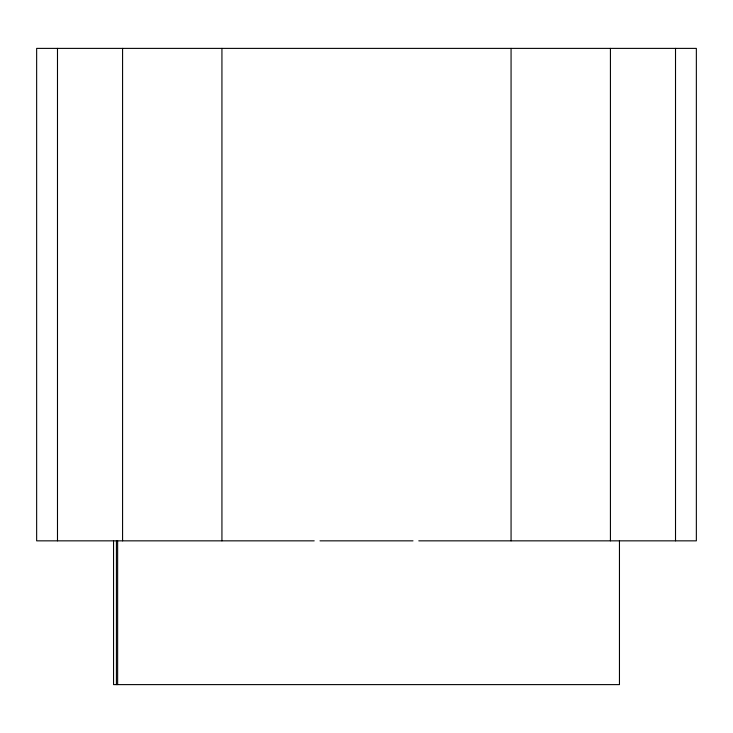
<?xml version="1.0" encoding="UTF-8"?>
<svg xmlns="http://www.w3.org/2000/svg" width="733" height="733" viewBox="0 0 733 733"><rect width="100%" height="100%" fill="white"/><g stroke="black" fill="none" stroke-linecap="round" stroke-linejoin="round"><path stroke-width="1.1" d="M314.21 540.844L36.65 540.844L36.65 48.387L696.35 48.387L696.35 540.844L418.79 540.844M320 540.844L413 540.844M675.514 48.387L675.514 540.844M619.458 540.844L619.458 684.613L113.542 684.613L113.542 540.844M610.424 48.387L610.424 540.844M511.066 48.387L511.066 540.844M221.934 48.387L221.934 540.844M122.576 48.387L122.576 540.844M117.637 540.844L117.637 684.613M116.419 540.844L116.419 684.613M57.486 48.387L57.486 540.844"/></g></svg>
